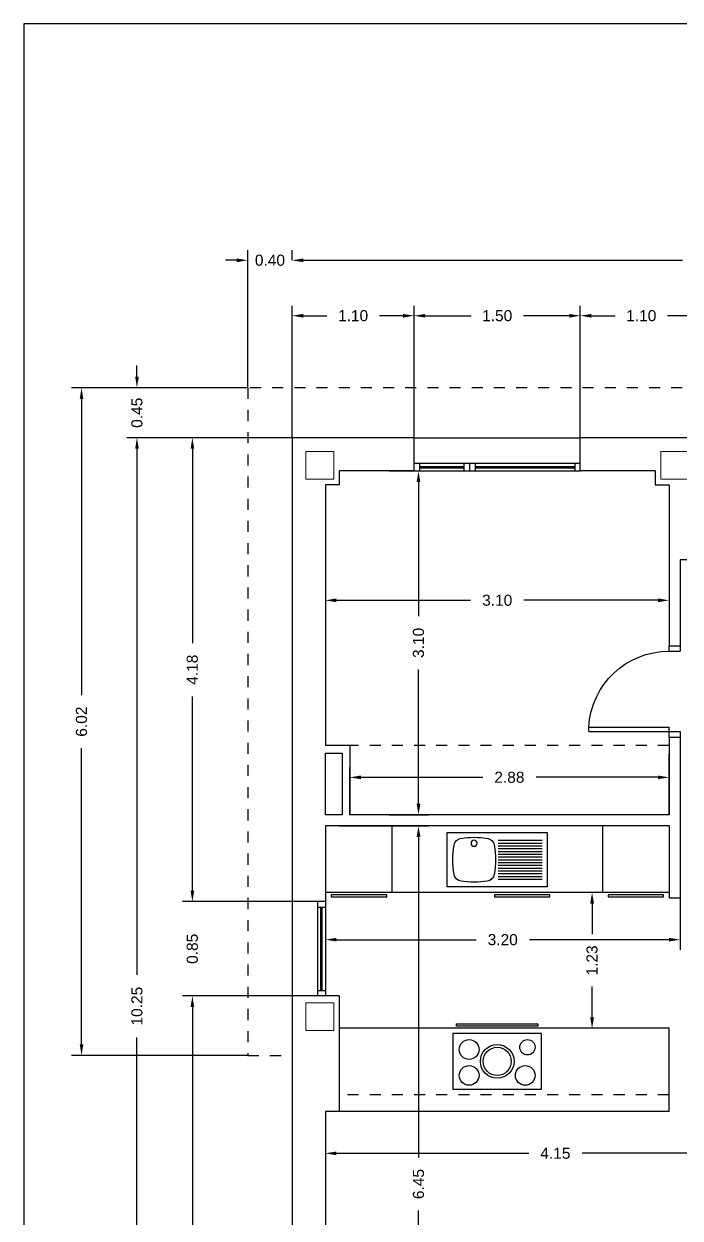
# Model space of a CAD drawing. Header units: millimetres. Extents: x 441156 to 441653, y 4514887 to 4515266.
# Drawn here: x 441294.27 to 441300.19, y 4514898.21 to 4514908.98 of the extents above; entities that cross this region are included whole.
import ezdxf

# ---------------------------------------------------------------- set-up
doc = ezdxf.new("R2010")
doc.units = ezdxf.units.MM
doc.linetypes.add('CONTINUA', pattern=[0])
doc.linetypes.add('RAYITAS', pattern=[0.375, 0.25, -0.125])
doc.layers.add('01_cartela', color=6, linetype='Continuous', plot=False)
for name, color, linetype in [('01_cotas', 254, 'Continuous'), ('01_muros', 1, 'Continuous'), ('01_proyección', 4, 'RAYITAS'), ('01_puertas', 2, 'Continuous'), ('01_sanitarios', 250, 'Continuous'), ('01_tabiques', 3, 'Continuous'), ('01_ventanas', 2, 'Continuous')]:
    doc.layers.add(name, color=color, linetype=linetype)
doc.layers.add('01_pilares baja', color=5, linetype='Continuous', lineweight=20)
doc.styles.add('Estilo1', font='swissel.ttf')
doc.styles.add('ROMANS', font='romans')
doc.dimstyles.new('DECIMAL-50', dxfattribs={"dimtxt": 0.08, "dimasz": 0.15, "dimexe": 0.09, "dimexo": 0, "dimgap": 0.09, "dimtad": 0, "dimzin": 0, "dimdsep": 46, "dimtxsty": 'ROMANS', "dimcen": 0.09, "dimclrt": 6, "dimadec": 0, "dimazin": 0, "dimtfac": 1.38, "dimtix": 1, "dimtofl": 0, "dimtmove": 2, "dimatfit": 3, "dimldrblk": 'OBLIQUE', "dimfxl": 1, "dimtolj": 1, "dimtzin": 0, "dimarcsym": 0})

# ---------------------------------------------------------------- blocks, each defined once
blk = doc.blocks.new('*D374')
at = {"layer": '01_cotas', "color": 0, "linetype": 'CONTINUA', "lineweight": -2, "transparency": 16777216}
for p, q in [((441296.691, 4514905.25), (441296.691, 4514906.44)), ((441297.791, 4514905.25), (441297.791, 4514906.44))]:
    blk.add_line(p, q, dxfattribs=at)
at = {"layer": '01_cotas', "color": 0, "lineweight": -2, "transparency": 16777216}
for p, q in [((441296.791, 4514906.35), (441297.005, 4514906.35)), ((441297.691, 4514906.35), (441297.478, 4514906.35))]:
    blk.add_line(p, q, dxfattribs=at)
at = {"layer": '01_cotas', "color": 0, "transparency": 16777216}
for points in [[(441296.791, 4514906.366), (441296.791, 4514906.333), (441296.691, 4514906.35)], [(441297.691, 4514906.366), (441297.691, 4514906.333), (441297.791, 4514906.35)]]:
    blk.add_solid(points, dxfattribs=at)
at = {"layer": '01_cotas', "color": 7, "transparency": 16777216, "insert": (441297.241, 4514906.35), "char_height": 0.1, "attachment_point": 5, "style": 'Estilo1'}
blk.add_mtext('\\A1;1.10', dxfattribs=at)
blk = doc.blocks.new('*D375')
at = {"layer": '01_cotas', "color": 0, "linetype": 'CONTINUA', "lineweight": -2, "transparency": 16777216}
for p, q in [((441296.291, 4514905.7), (441296.291, 4514906.94)), ((441296.691, 4514906.85), (441296.691, 4514906.94))]:
    blk.add_line(p, q, dxfattribs=at)
at = {"layer": '01_cotas', "color": 0, "lineweight": -2, "transparency": 16777216}
for p, q in [((441296.191, 4514906.85), (441296.091, 4514906.85)), ((441296.791, 4514906.85), (441296.891, 4514906.85))]:
    blk.add_line(p, q, dxfattribs=at)
at = {"layer": '01_cotas', "color": 0, "transparency": 16777216}
for points in [[(441296.191, 4514906.866), (441296.191, 4514906.833), (441296.291, 4514906.85)], [(441296.791, 4514906.866), (441296.791, 4514906.833), (441296.691, 4514906.85)]]:
    blk.add_solid(points, dxfattribs=at)
at = {"layer": '01_cotas', "color": 7, "transparency": 16777216, "insert": (441296.491, 4514906.85), "char_height": 0.1, "attachment_point": 5, "style": 'Estilo1'}
blk.add_mtext('\\A1;0.40', dxfattribs=at)
blk = doc.blocks.new('*D377')
at = {"layer": '01_cotas', "color": 0, "linetype": 'CONTINUA', "lineweight": -2, "transparency": 16777216}
for p, q in [((441297.791, 4514905.25), (441297.791, 4514906.44)), ((441299.291, 4514905.25), (441299.291, 4514906.44))]:
    blk.add_line(p, q, dxfattribs=at)
at = {"layer": '01_cotas', "color": 0, "lineweight": -2, "transparency": 16777216}
for p, q in [((441297.891, 4514906.35), (441298.305, 4514906.35)), ((441299.191, 4514906.35), (441298.778, 4514906.35))]:
    blk.add_line(p, q, dxfattribs=at)
at = {"layer": '01_cotas', "color": 0, "transparency": 16777216}
for points in [[(441297.891, 4514906.366), (441297.891, 4514906.333), (441297.791, 4514906.35)], [(441299.191, 4514906.366), (441299.191, 4514906.333), (441299.291, 4514906.35)]]:
    blk.add_solid(points, dxfattribs=at)
at = {"layer": '01_cotas', "color": 7, "transparency": 16777216, "insert": (441298.541, 4514906.35), "char_height": 0.1, "attachment_point": 5, "style": 'Estilo1'}
blk.add_mtext('\\A1;1.50', dxfattribs=at)
blk = doc.blocks.new('*D378')
at = {"layer": '01_cotas', "color": 0, "linetype": 'CONTINUA', "lineweight": -2, "transparency": 16777216}
for p, q in [((441299.291, 4514905.25), (441299.291, 4514906.44)), ((441300.391, 4514905.25), (441300.391, 4514906.44))]:
    blk.add_line(p, q, dxfattribs=at)
at = {"layer": '01_cotas', "color": 0, "lineweight": -2, "transparency": 16777216}
for p, q in [((441299.391, 4514906.35), (441299.605, 4514906.35)), ((441300.291, 4514906.35), (441300.078, 4514906.35))]:
    blk.add_line(p, q, dxfattribs=at)
at = {"layer": '01_cotas', "color": 0, "transparency": 16777216}
for points in [[(441299.391, 4514906.366), (441299.391, 4514906.333), (441299.291, 4514906.35)], [(441300.291, 4514906.366), (441300.291, 4514906.333), (441300.391, 4514906.35)]]:
    blk.add_solid(points, dxfattribs=at)
at = {"layer": '01_cotas', "color": 7, "transparency": 16777216, "insert": (441299.841, 4514906.35), "char_height": 0.1, "attachment_point": 5, "style": 'Estilo1'}
blk.add_mtext('\\A1;1.10', dxfattribs=at)
blk = doc.blocks.new('*D384')
at = {"layer": '01_cotas', "color": 0, "linetype": 'CONTINUA', "lineweight": -2, "transparency": 16777216}
for p, q in [((441296.691, 4514906.85), (441296.691, 4514906.94)), ((441304.211, 4514906.85), (441304.211, 4514906.94))]:
    blk.add_line(p, q, dxfattribs=at)
at = {"layer": '01_cotas', "color": 0, "lineweight": -2, "transparency": 16777216}
for p, q in [((441296.791, 4514906.85), (441300.213, 4514906.85)), ((441304.111, 4514906.85), (441300.69, 4514906.85))]:
    blk.add_line(p, q, dxfattribs=at)
at = {"layer": '01_cotas', "color": 0, "transparency": 16777216}
for points in [[(441296.791, 4514906.866), (441296.791, 4514906.833), (441296.691, 4514906.85)], [(441304.111, 4514906.866), (441304.111, 4514906.833), (441304.211, 4514906.85)]]:
    blk.add_solid(points, dxfattribs=at)
at = {"layer": '01_cotas', "color": 7, "transparency": 16777216, "insert": (441300.451, 4514906.85), "char_height": 0.1, "attachment_point": 5, "style": 'Estilo1'}
blk.add_mtext('\\A1;7.52', dxfattribs=at)
blk = doc.blocks.new('*D391')
at = {"layer": '01_cotas', "color": 0, "linetype": 'CONTINUA', "lineweight": -2, "transparency": 16777216}
for p, q in [((441296.691, 4514905.25), (441295.701, 4514905.25)), ((441296.691, 4514901.067), (441295.701, 4514901.067))]:
    blk.add_line(p, q, dxfattribs=at)
at = {"layer": '01_cotas', "color": 0, "lineweight": -2, "transparency": 16777216}
for p, q in [((441295.791, 4514905.15), (441295.791, 4514903.399)), ((441295.791, 4514901.167), (441295.791, 4514902.918))]:
    blk.add_line(p, q, dxfattribs=at)
at = {"layer": '01_cotas', "color": 0, "transparency": 16777216}
for points in [[(441295.775, 4514905.15), (441295.808, 4514905.15), (441295.791, 4514905.25)], [(441295.775, 4514901.167), (441295.808, 4514901.167), (441295.791, 4514901.067)]]:
    blk.add_solid(points, dxfattribs=at)
at = {"layer": '01_cotas', "color": 7, "transparency": 16777216, "insert": (441295.791, 4514903.158), "char_height": 0.1, "attachment_point": 5, "rotation": 90, "style": 'Estilo1'}
blk.add_mtext('\\A1;4.18', dxfattribs=at)
blk = doc.blocks.new('*D397')
at = {"layer": '01_cotas', "color": 0, "linetype": 'CONTINUA', "lineweight": -2, "transparency": 16777216}
for p, q in [((441296.691, 4514900.217), (441295.701, 4514900.217)), ((441296.891, 4514895), (441295.701, 4514895))]:
    blk.add_line(p, q, dxfattribs=at)
at = {"layer": '01_cotas', "color": 0, "lineweight": -2, "transparency": 16777216}
for p, q in [((441295.791, 4514900.117), (441295.791, 4514897.847)), ((441295.791, 4514895.1), (441295.791, 4514897.369))]:
    blk.add_line(p, q, dxfattribs=at)
at = {"layer": '01_cotas', "color": 0, "transparency": 16777216}
for points in [[(441295.775, 4514900.117), (441295.808, 4514900.117), (441295.791, 4514900.217)], [(441295.775, 4514895.1), (441295.808, 4514895.1), (441295.791, 4514895)]]:
    blk.add_solid(points, dxfattribs=at)
at = {"layer": '01_cotas', "color": 7, "transparency": 16777216, "insert": (441295.791, 4514897.608), "char_height": 0.1, "attachment_point": 5, "rotation": 90, "style": 'Estilo1'}
blk.add_mtext('\\A1;5.22', dxfattribs=at)
blk = doc.blocks.new('*D392')
at = {"layer": '01_cotas', "color": 0, "linetype": 'CONTINUA', "lineweight": -2, "transparency": 16777216}
for p, q in [((441296.691, 4514905.25), (441295.201, 4514905.25)), ((441296.891, 4514895), (441295.201, 4514895))]:
    blk.add_line(p, q, dxfattribs=at)
at = {"layer": '01_cotas', "color": 0, "lineweight": -2, "transparency": 16777216}
for p, q in [((441295.291, 4514905.15), (441295.291, 4514900.406)), ((441295.291, 4514895.1), (441295.291, 4514899.843))]:
    blk.add_line(p, q, dxfattribs=at)
at = {"layer": '01_cotas', "color": 0, "transparency": 16777216}
for points in [[(441295.275, 4514905.15), (441295.308, 4514905.15), (441295.291, 4514905.25)], [(441295.275, 4514895.1), (441295.308, 4514895.1), (441295.291, 4514895)]]:
    blk.add_solid(points, dxfattribs=at)
at = {"layer": '01_cotas', "color": 7, "transparency": 16777216, "insert": (441295.291, 4514900.125), "char_height": 0.1, "attachment_point": 5, "rotation": 90, "style": 'Estilo1'}
blk.add_mtext('\\A1;10.25', dxfattribs=at)
blk = doc.blocks.new('*D393')
at = {"layer": '01_cotas', "color": 0, "linetype": 'CONTINUA', "lineweight": -2, "transparency": 16777216}
for p, q in [((441296.291, 4514905.7), (441294.701, 4514905.7)), ((441296.291, 4514899.68), (441294.701, 4514899.68))]:
    blk.add_line(p, q, dxfattribs=at)
at = {"layer": '01_cotas', "color": 0, "lineweight": -2, "transparency": 16777216}
for p, q in [((441294.791, 4514905.6), (441294.791, 4514902.929)), ((441294.791, 4514899.78), (441294.791, 4514902.451))]:
    blk.add_line(p, q, dxfattribs=at)
at = {"layer": '01_cotas', "color": 0, "transparency": 16777216}
for points in [[(441294.775, 4514905.6), (441294.808, 4514905.6), (441294.791, 4514905.7)], [(441294.775, 4514899.78), (441294.808, 4514899.78), (441294.791, 4514899.68)]]:
    blk.add_solid(points, dxfattribs=at)
at = {"layer": '01_cotas', "color": 7, "transparency": 16777216, "insert": (441294.791, 4514902.69), "char_height": 0.1, "attachment_point": 5, "rotation": 90, "style": 'Estilo1'}
blk.add_mtext('\\A1;6.02', dxfattribs=at)
blk = doc.blocks.new('*D394')
at = {"layer": '01_cotas', "color": 0, "lineweight": -2, "transparency": 16777216}
for p, q in [((441295.291, 4514905.8), (441295.291, 4514905.9)), ((441295.291, 4514905.15), (441295.291, 4514905.05))]:
    blk.add_line(p, q, dxfattribs=at)
at = {"layer": '01_cotas', "color": 0, "linetype": 'CONTINUA', "lineweight": -2, "transparency": 16777216}
for p, q in [((441295.291, 4514905.7), (441295.201, 4514905.7)), ((441295.291, 4514905.25), (441295.201, 4514905.25))]:
    blk.add_line(p, q, dxfattribs=at)
at = {"layer": '01_cotas', "color": 0, "transparency": 16777216}
for points in [[(441295.275, 4514905.8), (441295.308, 4514905.8), (441295.291, 4514905.7)], [(441295.275, 4514905.15), (441295.308, 4514905.15), (441295.291, 4514905.25)]]:
    blk.add_solid(points, dxfattribs=at)
at = {"layer": '01_cotas', "color": 7, "transparency": 16777216, "insert": (441295.291, 4514905.475), "char_height": 0.1, "attachment_point": 5, "rotation": 90, "style": 'Estilo1'}
blk.add_mtext('\\A1;0.45', dxfattribs=at)
blk = doc.blocks.new('*D398')
at = {"layer": '01_cotas', "color": 0, "lineweight": -2, "transparency": 16777216}
for p, q in [((441295.791, 4514901.167), (441295.791, 4514901.267)), ((441295.791, 4514900.117), (441295.791, 4514900.017))]:
    blk.add_line(p, q, dxfattribs=at)
at = {"layer": '01_cotas', "color": 0, "linetype": 'CONTINUA', "lineweight": -2, "transparency": 16777216}
for p, q in [((441296.65, 4514901.067), (441295.701, 4514901.067)), ((441296.691, 4514900.217), (441295.701, 4514900.217))]:
    blk.add_line(p, q, dxfattribs=at)
at = {"layer": '01_cotas', "color": 0, "transparency": 16777216}
for points in [[(441295.775, 4514901.167), (441295.808, 4514901.167), (441295.791, 4514901.067)], [(441295.775, 4514900.117), (441295.808, 4514900.117), (441295.791, 4514900.217)]]:
    blk.add_solid(points, dxfattribs=at)
at = {"layer": '01_cotas', "color": 7, "transparency": 16777216, "insert": (441295.791, 4514900.642), "char_height": 0.1, "attachment_point": 5, "rotation": 90, "style": 'Estilo1'}
blk.add_mtext('\\A1;0.85', dxfattribs=at)
blk = doc.blocks.new('*D408')
at = {"layer": '01_cotas', "color": 0, "linetype": 'CONTINUA', "lineweight": -2, "transparency": 16777216}
for p, q in [((441296.991, 4514904.461), (441296.991, 4514903.694)), ((441300.091, 4514904.461), (441300.091, 4514903.694))]:
    blk.add_line(p, q, dxfattribs=at)
at = {"layer": '01_cotas', "color": 0, "lineweight": -2, "transparency": 16777216}
for p, q in [((441297.091, 4514903.784), (441298.301, 4514903.784)), ((441299.991, 4514903.784), (441298.781, 4514903.784))]:
    blk.add_line(p, q, dxfattribs=at)
at = {"layer": '01_cotas', "color": 0, "transparency": 16777216}
for points in [[(441297.091, 4514903.801), (441297.091, 4514903.767), (441296.991, 4514903.784)], [(441299.991, 4514903.801), (441299.991, 4514903.767), (441300.091, 4514903.784)]]:
    blk.add_solid(points, dxfattribs=at)
at = {"layer": '01_cotas', "color": 7, "transparency": 16777216, "insert": (441298.541, 4514903.784), "char_height": 0.1, "attachment_point": 5, "style": 'Estilo1'}
blk.add_mtext('\\A1;3.10', dxfattribs=at)
blk = doc.blocks.new('*D409')
at = {"layer": '01_cotas', "color": 0, "linetype": 'CONTINUA', "lineweight": -2, "transparency": 16777216}
for p, q in [((441297.211, 4514901.85), (441297.211, 4514902.278)), ((441300.091, 4514901.85), (441300.091, 4514902.278))]:
    blk.add_line(p, q, dxfattribs=at)
at = {"layer": '01_cotas', "color": 0, "lineweight": -2, "transparency": 16777216}
for p, q in [((441297.311, 4514902.188), (441298.411, 4514902.188)), ((441299.991, 4514902.188), (441298.892, 4514902.188))]:
    blk.add_line(p, q, dxfattribs=at)
at = {"layer": '01_cotas', "color": 0, "transparency": 16777216}
for points in [[(441297.311, 4514902.204), (441297.311, 4514902.171), (441297.211, 4514902.188)], [(441299.991, 4514902.204), (441299.991, 4514902.171), (441300.091, 4514902.188)]]:
    blk.add_solid(points, dxfattribs=at)
at = {"layer": '01_cotas', "color": 7, "transparency": 16777216, "insert": (441298.651, 4514902.188), "char_height": 0.1, "attachment_point": 5, "style": 'Estilo1'}
blk.add_mtext('\\A1;2.88', dxfattribs=at)
blk = doc.blocks.new('*D410')
at = {"layer": '01_cotas', "color": 0, "linetype": 'CONTINUA', "lineweight": -2, "transparency": 16777216}
for p, q in [((441297.116, 4514901.75), (441297.921, 4514901.75)), ((441297.286, 4514895.3), (441297.921, 4514895.3))]:
    blk.add_line(p, q, dxfattribs=at)
at = {"layer": '01_cotas', "color": 0, "lineweight": -2, "transparency": 16777216}
for p, q in [((441297.831, 4514901.65), (441297.831, 4514898.761)), ((441297.831, 4514895.4), (441297.831, 4514898.281))]:
    blk.add_line(p, q, dxfattribs=at)
at = {"layer": '01_cotas', "color": 0, "transparency": 16777216}
for points in [[(441297.814, 4514901.65), (441297.848, 4514901.65), (441297.831, 4514901.75)], [(441297.814, 4514895.4), (441297.848, 4514895.4), (441297.831, 4514895.3)]]:
    blk.add_solid(points, dxfattribs=at)
at = {"layer": '01_cotas', "color": 7, "transparency": 16777216, "insert": (441297.831, 4514898.521), "char_height": 0.1, "attachment_point": 5, "rotation": 90, "style": 'Estilo1'}
blk.add_mtext('\\A1;6.45', dxfattribs=at)
blk = doc.blocks.new('*D411')
at = {"layer": '01_cotas', "color": 0, "linetype": 'CONTINUA', "lineweight": -2, "transparency": 16777216}
for p, q in [((441296.991, 4514901.75), (441296.991, 4514900.634)), ((441300.191, 4514901.75), (441300.191, 4514900.634))]:
    blk.add_line(p, q, dxfattribs=at)
at = {"layer": '01_cotas', "color": 0, "lineweight": -2, "transparency": 16777216}
for p, q in [((441297.091, 4514900.724), (441298.351, 4514900.724)), ((441300.091, 4514900.724), (441298.831, 4514900.724))]:
    blk.add_line(p, q, dxfattribs=at)
at = {"layer": '01_cotas', "color": 0, "transparency": 16777216}
for points in [[(441297.091, 4514900.741), (441297.091, 4514900.708), (441296.991, 4514900.724)], [(441300.091, 4514900.741), (441300.091, 4514900.708), (441300.191, 4514900.724)]]:
    blk.add_solid(points, dxfattribs=at)
at = {"layer": '01_cotas', "color": 7, "transparency": 16777216, "insert": (441298.591, 4514900.724), "char_height": 0.1, "attachment_point": 5, "style": 'Estilo1'}
blk.add_mtext('\\A1;3.20', dxfattribs=at)
blk = doc.blocks.new('*D412')
at = {"layer": '01_cotas', "color": 0, "linetype": 'CONTINUA', "lineweight": -2, "transparency": 16777216}
for p, q in [((441299.397, 4514901.15), (441299.307, 4514901.15)), ((441299.397, 4514899.925), (441299.307, 4514899.925))]:
    blk.add_line(p, q, dxfattribs=at)
at = {"layer": '01_cotas', "color": 0, "lineweight": -2, "transparency": 16777216}
for p, q in [((441299.397, 4514901.05), (441299.397, 4514900.773)), ((441299.397, 4514900.025), (441299.397, 4514900.301))]:
    blk.add_line(p, q, dxfattribs=at)
at = {"layer": '01_cotas', "color": 0, "transparency": 16777216}
for points in [[(441299.38, 4514901.05), (441299.414, 4514901.05), (441299.397, 4514901.15)], [(441299.38, 4514900.025), (441299.414, 4514900.025), (441299.397, 4514899.925)]]:
    blk.add_solid(points, dxfattribs=at)
at = {"layer": '01_cotas', "color": 7, "transparency": 16777216, "insert": (441299.397, 4514900.537), "char_height": 0.1, "attachment_point": 5, "rotation": 90, "style": 'Estilo1'}
blk.add_mtext('\\A1;1.23', dxfattribs=at)
blk = doc.blocks.new('*D413')
at = {"layer": '01_cotas', "color": 0, "linetype": 'CONTINUA', "lineweight": -2, "transparency": 16777216}
for p, q in [((441301.141, 4514899.855), (441301.141, 4514898.708)), ((441296.991, 4514899.175), (441296.991, 4514898.708))]:
    blk.add_line(p, q, dxfattribs=at)
at = {"layer": '01_cotas', "color": 0, "lineweight": -2, "transparency": 16777216}
for p, q in [((441297.091, 4514898.798), (441298.826, 4514898.798)), ((441301.041, 4514898.798), (441299.307, 4514898.798))]:
    blk.add_line(p, q, dxfattribs=at)
at = {"layer": '01_cotas', "color": 0, "transparency": 16777216}
for points in [[(441297.091, 4514898.814), (441297.091, 4514898.781), (441296.991, 4514898.798)], [(441301.041, 4514898.814), (441301.041, 4514898.781), (441301.141, 4514898.798)]]:
    blk.add_solid(points, dxfattribs=at)
at = {"layer": '01_cotas', "color": 7, "transparency": 16777216, "insert": (441299.066, 4514898.798), "char_height": 0.1, "attachment_point": 5, "style": 'Estilo1'}
blk.add_mtext('\\A1;4.15', dxfattribs=at)
blk = doc.blocks.new('P725-10')
for p, q in [((-0.05, 0.824), (-0.091, 0.824)), ((-0.091, 0.824), (-0.091, 0.1)), ((-0.05, 0.824), (-0.05, 0)), ((-0.775, 0.1), (-0.825, 0.1)), ((-0.825, 0), (-0.775, 0)), ((-0.775, 0.1), (-0.775, 0)), ((0, 0.1), (-0.091, 0.1)), ((-0.05, 0), (0, 0))]:
    blk.add_line(p, q)
blk.add_arc((-0.05, 0.1), 0.725, 93.2758, 180)
blk = doc.blocks.new('5-fuegos')
blk.add_lwpolyline([(-0.4, -0.25), (0.4, -0.25), (0.4, 0.25), (-0.4, 0.25)], close=True)
for centre, radius in [((-0.253, 0.107), 0.089), ((0, 0), 0.152), ((0, 0), 0.127), ((0.273, 0.127), 0.0693), ((-0.253, -0.127), 0.089), ((0.253, -0.127), 0.089)]:
    blk.add_circle(centre, radius)
blk = doc.blocks.new('A$C0D2B3CAA')
at = {"layer": '01_sanitarios', "ltscale": 0.5}
for p, q in [((0.49, 0.9), (0, 0.9)), ((0, 0.9), (0, 0)), ((0.49, 0), (0.49, 0.9)), ((0.07, 0.459), (0.07, 0.855)), ((0.095, 0.459), (0.095, 0.855)), ((0.12, 0.459), (0.12, 0.855)), ((0.145, 0.459), (0.145, 0.855)), ((0.17, 0.459), (0.17, 0.855)), ((0.195, 0.459), (0.195, 0.855)), ((0.22, 0.459), (0.22, 0.855)), ((0.245, 0.459), (0.245, 0.855)), ((0.27, 0.459), (0.27, 0.855)), ((0.295, 0.459), (0.295, 0.855)), ((0.32, 0.459), (0.32, 0.855)), ((0.345, 0.459), (0.345, 0.855)), ((0.37, 0.459), (0.37, 0.855)), ((0.395, 0.459), (0.395, 0.855)), ((0.42, 0.459), (0.42, 0.855)), ((0, 0), (0.49, 0))]:
    blk.add_line(p, q, dxfattribs=at)
blk.add_circle((0.394, 0.242), 0.0275, dxfattribs=at)
for centre, radius, start, end in [((0.245, -0.316), 0.75, 79.8852, 100.1148), ((0.793, 0.242), 0.75, 170.9213, 189.0787), ((0.126, 0.349), 0.075, 100.1148, 170.9213), ((0.364, 0.349), 0.075, 9.0787, 79.8852), ((-0.303, 0.242), 0.75, 350.9213, 9.0787), ((0.126, 0.135), 0.075, 189.0787, 259.8852), ((0.364, 0.135), 0.075, 280.1148, 350.9213), ((0.245, 0.8), 0.75, 259.8852, 280.1148)]:
    blk.add_arc(centre, radius, start, end, dxfattribs=at)
blk = doc.blocks.new('*D782')
at = {"layer": '01_cotas', "color": 0, "linetype": 'CONTINUA', "lineweight": -2, "transparency": 16777216}
for p, q in [((441297.566, 4514904.95), (441297.921, 4514904.95)), ((441297.566, 4514901.85), (441297.921, 4514901.85))]:
    blk.add_line(p, q, dxfattribs=at)
at = {"layer": '01_cotas', "color": 0, "lineweight": -2, "transparency": 16777216}
for p, q in [((441297.831, 4514904.85), (441297.831, 4514903.64)), ((441297.831, 4514901.95), (441297.831, 4514903.16))]:
    blk.add_line(p, q, dxfattribs=at)
at = {"layer": '01_cotas', "color": 0, "transparency": 16777216}
for points in [[(441297.814, 4514904.85), (441297.848, 4514904.85), (441297.831, 4514904.95)], [(441297.814, 4514901.95), (441297.848, 4514901.95), (441297.831, 4514901.85)]]:
    blk.add_solid(points, dxfattribs=at)
at = {"layer": '01_cotas', "color": 7, "transparency": 16777216, "insert": (441297.831, 4514903.4), "char_height": 0.1, "attachment_point": 5, "rotation": 90, "style": 'Estilo1'}
blk.add_mtext('\\A1;3.10', dxfattribs=at)

msp = doc.modelspace()

# ---------------------------------------------------------------- linework, layer by layer
at = {"layer": '01_cartela', "color": 1}
msp.add_lwpolyline([(441294.271, 4514908.981), (441294.271, 4514887.446), (441324.909, 4514887.446), (441324.909, 4514908.981)], close=True, dxfattribs=at)
at = {"layer": '01_muros'}
for p, q in [((441296.691, 4514905.25, 0), (441296.691, 4514901.067, 0)), ((441297.791, 4514905.25, 0), (441296.691, 4514905.25, 0)), ((441297.791, 4514904.95, 0), (441297.791, 4514905.25, 0)), ((441300.391, 4514905.25, 0), (441299.291, 4514905.25, 0)), ((441299.291, 4514904.95, 0), (441299.291, 4514905.25, 0)), ((441296.991, 4514901.067, 0), (441296.691, 4514901.067, 0)), ((441296.691, 4514900.217, 0), (441296.691, 4514895, 0)), ((441297.116, 4514900.217, 0), (441296.691, 4514900.217, 0))]:
    msp.add_line(p, q, dxfattribs=at)
at = {"layer": '01_pilares baja'}
for points in [[(441297.066, 4514904.875), (441296.816, 4514904.875), (441296.816, 4514905.125), (441297.066, 4514905.125), (441297.066, 4514904.875)], [(441300.266, 4514904.875), (441300.016, 4514904.875), (441300.016, 4514905.125), (441300.266, 4514905.125), (441300.266, 4514904.875)], [(441297.066, 4514899.905), (441296.816, 4514899.905), (441296.816, 4514900.155), (441297.066, 4514900.155), (441297.066, 4514899.905)]]:
    msp.add_lwpolyline(points, close=True, dxfattribs=at)
at = {"layer": '01_proyección', "color": 120, "ltscale": 0.25}
for p, q in [((441300.091, 4514902.475, 0), (441297.211, 4514902.475, 0)), ((441300.091, 4514899.325, 0), (441297.116, 4514899.325, 0))]:
    msp.add_line(p, q, dxfattribs=at)
msp.add_lwpolyline([(441304.211, 4514902.6), (441304.411, 4514902.6), (441304.411, 4514905.7), (441296.291, 4514905.7), (441296.291, 4514899.68), (441296.691, 4514899.68)], dxfattribs=at)
at = {"layer": '01_sanitarios', "linetype": 'CONTINUA'}
for p, q in [((441297.591, 4514901.75, 0), (441297.591, 4514901.15, 0)), ((441299.491, 4514901.75, 0), (441299.491, 4514901.15, 0)), ((441300.091, 4514901.15, 0), (441296.991, 4514901.15, 0)), ((441300.091, 4514899.925, 0), (441297.116, 4514899.925, 0)), ((441300.091, 4514899.175, 0), (441300.091, 4514899.925, 0)), ((441300.091, 4514899.175, 0), (441297.116, 4514899.175, 0))]:
    msp.add_line(p, q, dxfattribs=at)
at = {"layer": '01_sanitarios', "linetype": 'CONTINUA', "elevation": 0}
for points in [[(441297.044, 4514901.13), (441297.044, 4514901.11), (441297.544, 4514901.11), (441297.544, 4514901.13)], [(441298.516, 4514901.13), (441298.516, 4514901.11), (441299.016, 4514901.11), (441299.016, 4514901.13)], [(441299.541, 4514901.13), (441299.541, 4514901.11), (441300.041, 4514901.11), (441300.041, 4514901.13)], [(441298.909, 4514899.945), (441298.174, 4514899.945), (441298.174, 4514899.965), (441298.909, 4514899.965)]]:
    msp.add_lwpolyline(points, close=True, dxfattribs=at)
at = {"layer": '01_tabiques'}
for p, q in [((441297.791, 4514904.95, 0), (441297.116, 4514904.95, 0)), ((441297.116, 4514904.95, 0), (441297.116, 4514904.825, 0)), ((441299.966, 4514904.95, 0), (441299.291, 4514904.95, 0)), ((441299.966, 4514904.95, 0), (441299.966, 4514904.825, 0)), ((441296.991, 4514904.825, 0), (441296.991, 4514902.475, 0)), ((441297.116, 4514904.825, 0), (441296.991, 4514904.825, 0)), ((441299.966, 4514904.825, 0), (441300.091, 4514904.825, 0)), ((441300.091, 4514904.825, 0), (441300.091, 4514903.375, 0)), ((441300.191, 4514904.15, 0), (441300.191, 4514903.375, 0)), ((441300.391, 4514904.15, 0), (441300.191, 4514904.15, 0)), ((441300.091, 4514903.375, 0), (441300.191, 4514903.375, 0)), ((441300.091, 4514902.55, 0), (441300.091, 4514901.85, 0)), ((441300.091, 4514902.55, 0), (441300.191, 4514902.55, 0)), ((441300.191, 4514902.55, 0), (441300.191, 4514901.1, 0)), ((441297.211, 4514902.475, 0), (441296.991, 4514902.475, 0)), ((441297.211, 4514902.475, 0), (441297.211, 4514901.85, 0)), ((441300.091, 4514901.85, 0), (441300.091, 4514902.4, 0)), ((441300.091, 4514901.85, 0), (441297.211, 4514901.85, 0)), ((441300.091, 4514901.85, 0), (441297.211, 4514901.85, 0)), ((441300.091, 4514901.75, 0), (441296.991, 4514901.75, 0)), ((441296.991, 4514901.75, 0), (441296.991, 4514901.067, 0)), ((441300.091, 4514901.75, 0), (441300.091, 4514901.1, 0)), ((441300.091, 4514901.1, 0), (441300.191, 4514901.1, 0)), ((441297.116, 4514900.217, 0), (441297.116, 4514899.175, 0)), ((441296.991, 4514899.175, 0), (441296.991, 4514897.055, 0)), ((441297.116, 4514899.175, 0), (441296.991, 4514899.175, 0))]:
    msp.add_line(p, q, dxfattribs=at)
at = {"layer": '01_tabiques', "elevation": 0}
msp.add_lwpolyline([(441296.991, 4514902.405), (441297.141, 4514902.405), (441297.141, 4514901.85), (441296.991, 4514901.85)], close=True, dxfattribs=at)
at = {"layer": '01_ventanas', "color": 2, "linetype": 'CONTINUA'}
for p, q in [((441297.791, 4514905.25, 0), (441299.291, 4514905.25, 0)), ((441297.791, 4514905.02, 0), (441299.291, 4514905.02, 0)), ((441297.841, 4514905.02, 0), (441297.841, 4514904.95, 0)), ((441298.241, 4514905.02, 0), (441298.241, 4514904.95, 0)), ((441298.291, 4514905.02, 0), (441298.291, 4514904.95, 0)), ((441298.341, 4514905.02, 0), (441298.341, 4514904.95, 0)), ((441299.241, 4514905.02, 0), (441299.241, 4514904.95, 0)), ((441297.791, 4514904.95, 0), (441299.291, 4514904.95, 0)), ((441297.841, 4514904.992, 0), (441298.241, 4514904.992, 0)), ((441297.841, 4514904.978, 0), (441298.241, 4514904.978, 0)), ((441298.341, 4514904.992, 0), (441299.241, 4514904.992, 0)), ((441298.341, 4514904.978, 0), (441299.241, 4514904.978, 0)), ((441296.691, 4514901.067, 0), (441296.691, 4514900.217, 0)), ((441296.921, 4514901.067, 0), (441296.921, 4514900.217, 0)), ((441296.921, 4514901.017, 0), (441296.991, 4514901.017, 0)), ((441296.949, 4514900.267, 0), (441296.949, 4514901.017, 0)), ((441296.963, 4514900.267, 0), (441296.963, 4514901.017, 0)), ((441296.991, 4514901.067, 0), (441296.991, 4514900.217, 0)), ((441296.921, 4514900.267, 0), (441296.991, 4514900.267, 0))]:
    msp.add_line(p, q, dxfattribs=at)

# ---------------------------------------------------------------- block references
at = {"layer": '01_puertas', "color": 2, "linetype": 'CONTINUA', "xscale": -1, "rotation": 89.9999999953176}
msp.add_blockref('P725-10', (441300.191, 4514902.55, 0), dxfattribs=at)
at = {"layer": '01_sanitarios', "linetype": 'CONTINUA', "xscale": -1, "rotation": 270}
msp.add_blockref('A$C0D2B3CAA', (441298.091, 4514901.2, 0), dxfattribs=at)
at = {"layer": '01_sanitarios', "linetype": 'CONTINUA', "rotation": 0.004195340002118353}
msp.add_blockref('5-fuegos', (441298.541, 4514899.627, 0), dxfattribs=at)

# ---------------------------------------------------------------- dimensions: what is measured, and where the dimension line sits
at = {"layer": '01_cotas'}
for base, p1, p2, angle, picture, middle in [((441296.291, 4514906.85), (441296.691, 4514906.85), (441296.291, 4514905.7, 0), 180, '*D375', (441296.491, 4514906.85)), ((441295.291, 4514905.7, 0), (441295.291, 4514905.25, 0), (441295.291, 4514905.7, 0), 90, '*D394', (441295.291, 4514905.475, 0)), ((441294.791, 4514899.68, 0), (441296.291, 4514905.7, 0), (441296.291, 4514899.68, 0), 90, '*D393', (441294.791, 4514902.69, 0)), ((441295.291, 4514905.25, 0), (441296.891, 4514895, 0), (441296.691, 4514905.25), 90, '*D392', (441295.291, 4514900.125, 0)), ((441295.791, 4514901.067, 0), (441296.691, 4514905.25), (441296.691, 4514901.067, 0), 90, '*D391', (441295.791, 4514903.158, 0)), ((441297.831, 4514904.95), (441297.566, 4514901.85, 0), (441297.566, 4514904.95, 0), 90, '*D782', (441297.831, 4514903.4)), ((441296.991, 4514903.784, 0), (441300.091, 4514904.461), (441296.991, 4514904.461), 180, '*D408', (441298.541, 4514903.784, 0)), ((441297.211, 4514902.188, 0), (441300.091, 4514901.85), (441297.211, 4514901.85), 180, '*D409', (441298.651, 4514902.188, 0)), ((441296.991, 4514900.724, 0), (441300.191, 4514901.75), (441296.991, 4514901.75), 180, '*D411', (441298.591, 4514900.724, 0)), ((441295.791, 4514900.217), (441296.65, 4514901.067, 0), (441296.691, 4514900.217, 0), 90, '*D398', (441295.791, 4514900.642)), ((441299.39695, 4514899.924626), (441299.39695, 4514901.149627, 0), (441299.39695, 4514899.924626, 0), 90, '*D412', (441299.39695, 4514900.537127)), ((441295.791, 4514895, 0), (441296.691, 4514900.217, 0), (441296.891, 4514895, 0), 90, '*D397', (441295.791, 4514897.608, 0))]:
    dim = msp.add_linear_dim(base=base, p1=p1, p2=p2, angle=angle, dimstyle='DECIMAL-50', override={"dimtxt": 0.1, "dimasz": 0.1, "dimtxsty": 'Estilo1', "dimsah": 1, "dimclrt": 7, "dimfxl": 0.09, "dimarcsym": 2}, dxfattribs=at)
    dim.commit()
    dim.dimension.update_dxf_attribs({"geometry": picture, "text_midpoint": middle})
for base, p1, p2, picture, middle in [((441304.211, 4514906.85), (441296.691, 4514906.85), (441304.211, 4514906.85), '*D384', (441300.451, 4514906.85)), ((441297.791, 4514906.35), (441296.691, 4514905.25, 0), (441297.791, 4514905.25, 0), '*D374', (441297.241, 4514906.35)), ((441299.291, 4514906.35), (441297.791, 4514905.25), (441299.291, 4514905.25), '*D377', (441298.541, 4514906.35)), ((441300.391, 4514906.35), (441299.291, 4514905.25), (441300.391, 4514905.25), '*D378', (441299.841, 4514906.35)), ((441301.141, 4514898.798), (441296.991, 4514899.175), (441301.141, 4514899.855), '*D413', (441299.066, 4514898.798))]:
    dim = msp.add_linear_dim(base=base, p1=p1, p2=p2, dimstyle='DECIMAL-50', override={"dimtxt": 0.1, "dimasz": 0.1, "dimtxsty": 'Estilo1', "dimsah": 1, "dimclrt": 7, "dimfxl": 0.09, "dimarcsym": 2}, dxfattribs=at)
    dim.commit()
    dim.dimension.update_dxf_attribs({"geometry": picture, "text_midpoint": middle})
dim = msp.add_linear_dim(base=(441297.831, 4514895.3), p1=(441297.116, 4514901.75, 0), p2=(441297.286, 4514895.3), angle=90, dimstyle='DECIMAL-50', override={"dimtxt": 0.1, "dimasz": 0.1, "dimtxsty": 'Estilo1', "dimsah": 1, "dimclrt": 7, "dimfxl": 0.09, "dimarcsym": 2}, dxfattribs=at)
dim.commit()
dim.dimension.update_dxf_attribs({"geometry": '*D410', "text_midpoint": (441297.831, 4514898.521), "dimtype": 160})

doc.saveas('drawing.dxf')
